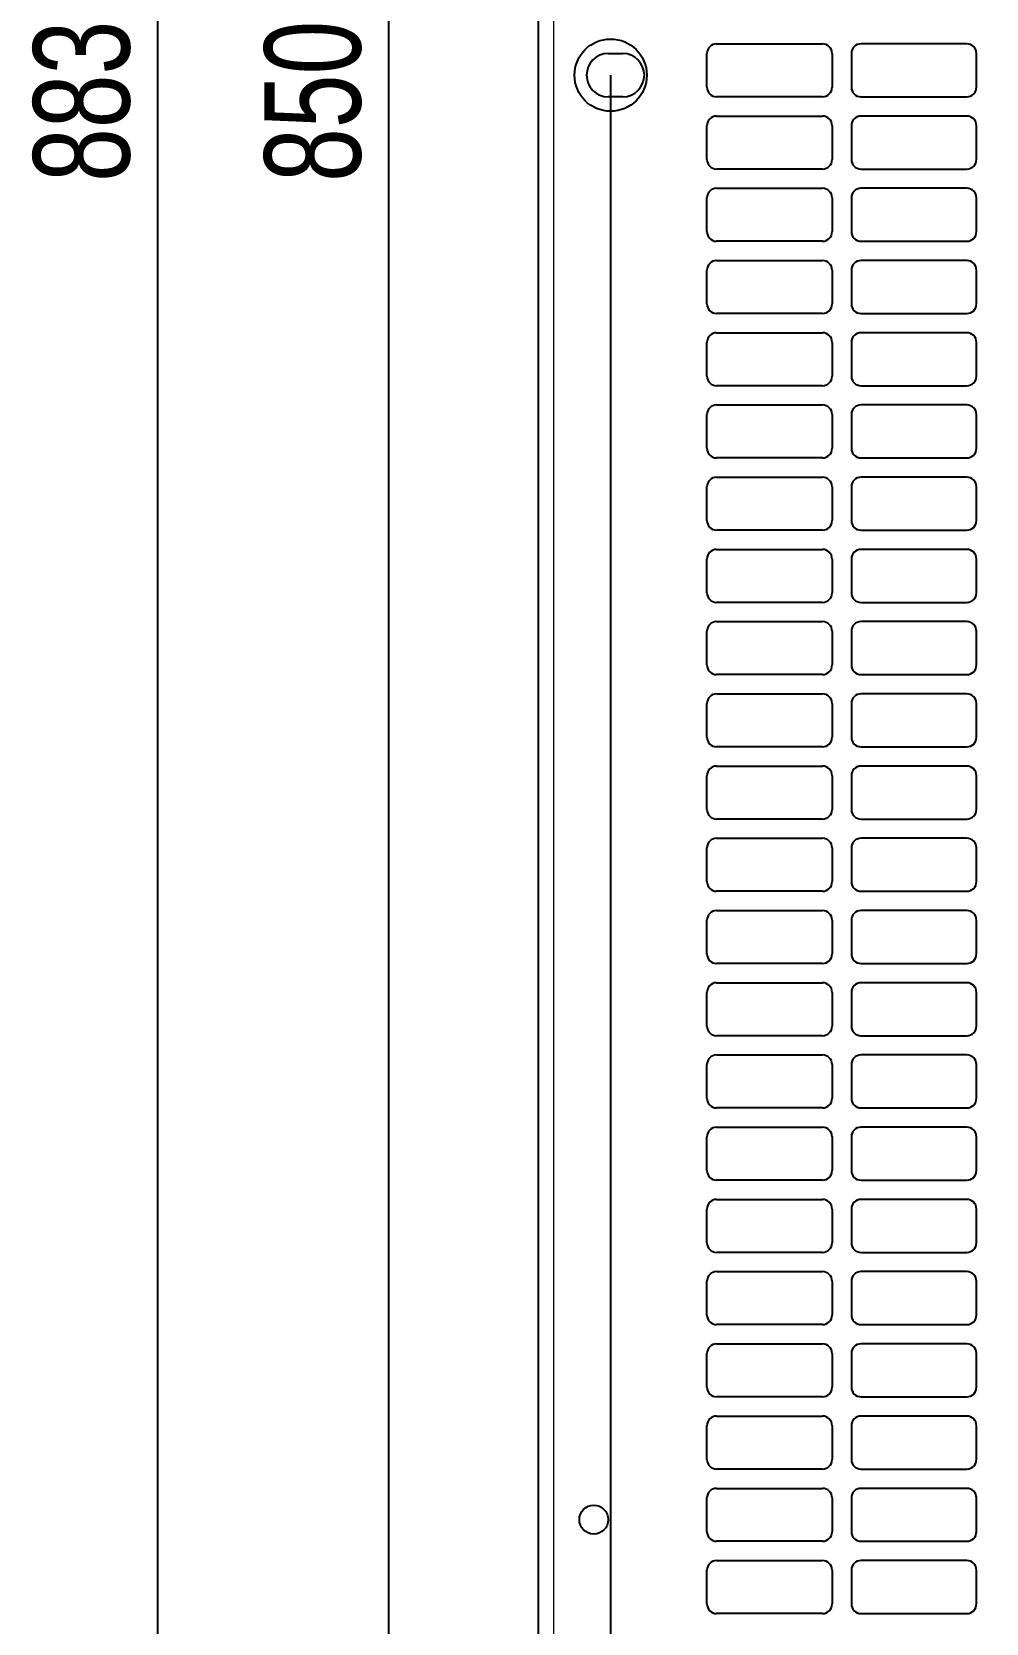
# Model space of a CAD drawing. Header units: millimetres. Extents: x -403 to 1106, y 650 to 1898.
# Drawn here: x -402.8 to -204.6, y 982.4 to 1312.9 of the extents above; entities that cross this region are included whole.
import ezdxf

# ---------------------------------------------------------------- set-up
doc = ezdxf.new("R2010")
doc.units = ezdxf.units.MM
doc.layers.add('FORMAT', color=7, linetype='Continuous')
doc.styles.add('SLDTEXTSTYLE0', font='TXT', dxfattribs={"width": 0.75})
doc.dimstyles.new('SLDDIMSTYLE0', dxfattribs={"dimtxt": 20, "dimasz": 10, "dimexe": 0, "dimexo": 0.0625, "dimgap": 5, "dimtad": 2, "dimdec": 1, "dimrnd": 1e-09, "dimzin": 12, "dimdsep": 46, "dimtxsty": 'SLDTEXTSTYLE0', "dimsah": 1, "dimcen": 0.09, "dimadec": 0, "dimazin": 3, "dimtfac": 1, "dimtofl": 0, "dimtmove": 0, "dimatfit": 3, "dimfxl": 0, "dimfrac": 2, "dimtolj": 1, "dimtzin": 12, "dimarcsym": 0})

# ---------------------------------------------------------------- blocks, each defined once
blk = doc.blocks.new('_D')
at = {"layer": 'FORMAT'}
for p, q in [((-269.11, 1745.37), (-377.75, 1745.37)), ((-376.75, 1745.37), (-376.75, 862.35)), ((-269.11, 862.35), (-377.75, 862.35))]:
    blk.add_line(p, q, dxfattribs=at)
for points in [[(-376.75, 1745.37), (-378.28, 1735.37), (-375.21, 1735.37)], [(-376.75, 862.35), (-375.21, 872.35), (-378.28, 872.35)]]:
    blk.add_solid(points, dxfattribs=at)
at = {"layer": 'FORMAT', "insert": (-402.53, 1281.69), "char_height": 20, "attachment_point": 1, "rotation": 90, "style": 'SLDTEXTSTYLE0'}
blk.add_mtext('883', dxfattribs=at)
blk = doc.blocks.new('_D_4')
at = {"layer": 'FORMAT'}
for p, q in [((-282.6, 1303.85), (-282.6, 812.36)), ((173.4, 1303.85), (173.4, 812.36)), ((-282.6, 813.36), (173.4, 813.36))]:
    blk.add_line(p, q, dxfattribs=at)
for points in [[(-282.6, 813.36), (-272.6, 811.82), (-272.6, 814.9)], [(173.4, 813.36), (163.4, 814.9), (163.4, 811.82)]]:
    blk.add_solid(points, dxfattribs=at)
at = {"layer": 'FORMAT', "insert": (-76.76, 839.14), "char_height": 20, "attachment_point": 1, "style": 'SLDTEXTSTYLE0'}
blk.add_mtext('456', dxfattribs=at)
blk = doc.blocks.new('_D_5')
at = {"layer": 'FORMAT'}
for p, q in [((-282.61, 1728.86), (-329.75, 1728.86)), ((-328.75, 1728.86), (-328.75, 878.86)), ((-282.61, 878.86), (-329.75, 878.86))]:
    blk.add_line(p, q, dxfattribs=at)
for points in [[(-328.75, 1728.86), (-330.28, 1718.86), (-327.21, 1718.86)], [(-328.75, 878.86), (-327.21, 888.86), (-330.28, 888.86)]]:
    blk.add_solid(points, dxfattribs=at)
at = {"layer": 'FORMAT', "insert": (-354.53, 1281.69), "char_height": 20, "attachment_point": 1, "rotation": 90, "style": 'SLDTEXTSTYLE0'}
blk.add_mtext('850', dxfattribs=at)

msp = doc.modelspace()

# ---------------------------------------------------------------- linework, layer by layer
at = {"color": 7, "linetype": 'Continuous', "lineweight": 25}
for p, q in [((-297.6, 862.36), (-297.6, 1745.36)), ((-260.6, 1310.36), (-238.6, 1310.36)), ((-208.6, 1310.36), (-230.6, 1310.36)), ((-283.1, 1308.36), (-280.1, 1308.36)), ((-262.6, 1301.36), (-262.6, 1308.36)), ((-236.6, 1308.36), (-236.6, 1301.36)), ((-232.6, 1308.36), (-232.6, 1301.36)), ((-206.6, 1301.36), (-206.6, 1308.36)), ((-280.1, 1299.36), (-283.1, 1299.36)), ((-238.6, 1299.36), (-260.6, 1299.36)), ((-230.6, 1299.36), (-208.6, 1299.36)), ((-262.6, 1286.36), (-262.6, 1293.36)), ((-260.6, 1295.36), (-238.6, 1295.36)), ((-236.6, 1293.36), (-236.6, 1286.36)), ((-232.6, 1293.36), (-232.6, 1286.36)), ((-208.6, 1295.36), (-230.6, 1295.36)), ((-206.6, 1286.36), (-206.6, 1293.36)), ((-238.6, 1284.36), (-260.6, 1284.36)), ((-230.6, 1284.36), (-208.6, 1284.36)), ((-260.6, 1280.36), (-238.6, 1280.36)), ((-208.6, 1280.36), (-230.6, 1280.36)), ((-262.6, 1271.36), (-262.6, 1278.36)), ((-236.6, 1278.36), (-236.6, 1271.36)), ((-232.6, 1278.36), (-232.6, 1271.36)), ((-206.6, 1271.36), (-206.6, 1278.36)), ((-238.6, 1269.36), (-260.6, 1269.36)), ((-230.6, 1269.36), (-208.6, 1269.36)), ((-262.6, 1256.36), (-262.6, 1263.36)), ((-260.6, 1265.36), (-238.6, 1265.36)), ((-236.6, 1263.36), (-236.6, 1256.36)), ((-232.6, 1263.36), (-232.6, 1256.36)), ((-208.6, 1265.36), (-230.6, 1265.36)), ((-206.6, 1256.36), (-206.6, 1263.36)), ((-238.6, 1254.36), (-260.6, 1254.36)), ((-230.6, 1254.36), (-208.6, 1254.36)), ((-260.6, 1250.36), (-238.6, 1250.36)), ((-208.6, 1250.36), (-230.6, 1250.36)), ((-262.6, 1241.36), (-262.6, 1248.36)), ((-236.6, 1248.36), (-236.6, 1241.36)), ((-232.6, 1248.36), (-232.6, 1241.36)), ((-206.6, 1241.36), (-206.6, 1248.36)), ((-238.6, 1239.36), (-260.6, 1239.36)), ((-230.6, 1239.36), (-208.6, 1239.36)), ((-262.6, 1226.36), (-262.6, 1233.36)), ((-260.6, 1235.36), (-238.6, 1235.36)), ((-236.6, 1233.36), (-236.6, 1226.36)), ((-232.6, 1233.36), (-232.6, 1226.36)), ((-208.6, 1235.36), (-230.6, 1235.36)), ((-206.6, 1226.36), (-206.6, 1233.36)), ((-238.6, 1224.36), (-260.6, 1224.36)), ((-230.6, 1224.36), (-208.6, 1224.36)), ((-260.6, 1220.36), (-238.6, 1220.36)), ((-208.6, 1220.36), (-230.6, 1220.36)), ((-262.6, 1211.36), (-262.6, 1218.36)), ((-236.6, 1218.36), (-236.6, 1211.36)), ((-232.6, 1218.36), (-232.6, 1211.36)), ((-206.6, 1211.36), (-206.6, 1218.36)), ((-238.6, 1209.36), (-260.6, 1209.36)), ((-230.6, 1209.36), (-208.6, 1209.36)), ((-262.6, 1196.36), (-262.6, 1203.36)), ((-260.6, 1205.36), (-238.6, 1205.36)), ((-236.6, 1203.36), (-236.6, 1196.36)), ((-232.6, 1203.36), (-232.6, 1196.36)), ((-208.6, 1205.36), (-230.6, 1205.36)), ((-206.6, 1196.36), (-206.6, 1203.36)), ((-238.6, 1194.36), (-260.6, 1194.36)), ((-230.6, 1194.36), (-208.6, 1194.36)), ((-260.6, 1190.36), (-238.6, 1190.36)), ((-208.6, 1190.36), (-230.6, 1190.36)), ((-262.6, 1181.36), (-262.6, 1188.36)), ((-236.6, 1188.36), (-236.6, 1181.36)), ((-232.6, 1188.36), (-232.6, 1181.36)), ((-206.6, 1181.36), (-206.6, 1188.36)), ((-238.6, 1179.36), (-260.6, 1179.36)), ((-230.6, 1179.36), (-208.6, 1179.36)), ((-262.6, 1166.36), (-262.6, 1173.36)), ((-260.6, 1175.36), (-238.6, 1175.36)), ((-236.6, 1173.36), (-236.6, 1166.36)), ((-232.6, 1173.36), (-232.6, 1166.36)), ((-208.6, 1175.36), (-230.6, 1175.36)), ((-206.6, 1166.36), (-206.6, 1173.36)), ((-238.6, 1164.36), (-260.6, 1164.36)), ((-230.6, 1164.36), (-208.6, 1164.36)), ((-260.6, 1160.36), (-238.6, 1160.36)), ((-208.6, 1160.36), (-230.6, 1160.36)), ((-262.6, 1151.36), (-262.6, 1158.36)), ((-236.6, 1158.36), (-236.6, 1151.36)), ((-232.6, 1158.36), (-232.6, 1151.36)), ((-206.6, 1151.36), (-206.6, 1158.36)), ((-238.6, 1149.36), (-260.6, 1149.36)), ((-230.6, 1149.36), (-208.6, 1149.36)), ((-260.6, 1145.36), (-238.6, 1145.36)), ((-208.6, 1145.36), (-230.6, 1145.36)), ((-262.6, 1136.36), (-262.6, 1143.36)), ((-236.6, 1143.36), (-236.6, 1136.36)), ((-232.6, 1143.36), (-232.6, 1136.36)), ((-206.6, 1136.36), (-206.6, 1143.36)), ((-238.6, 1134.36), (-260.6, 1134.36)), ((-230.6, 1134.36), (-208.6, 1134.36)), ((-260.6, 1130.36), (-238.6, 1130.36)), ((-208.6, 1130.36), (-230.6, 1130.36)), ((-262.6, 1121.36), (-262.6, 1128.36)), ((-236.6, 1128.36), (-236.6, 1121.36)), ((-232.6, 1128.36), (-232.6, 1121.36)), ((-206.6, 1121.36), (-206.6, 1128.36)), ((-238.6, 1119.36), (-260.6, 1119.36)), ((-230.6, 1119.36), (-208.6, 1119.36)), ((-260.6, 1115.36), (-238.6, 1115.36)), ((-208.6, 1115.36), (-230.6, 1115.36)), ((-262.6, 1106.36), (-262.6, 1113.36)), ((-236.6, 1113.36), (-236.6, 1106.36)), ((-232.6, 1113.36), (-232.6, 1106.36)), ((-206.6, 1106.36), (-206.6, 1113.36)), ((-238.6, 1104.36), (-260.6, 1104.36)), ((-230.6, 1104.36), (-208.6, 1104.36)), ((-262.6, 1091.36), (-262.6, 1098.36)), ((-260.6, 1100.36), (-238.6, 1100.36)), ((-236.6, 1098.36), (-236.6, 1091.36)), ((-232.6, 1098.36), (-232.6, 1091.36)), ((-208.6, 1100.36), (-230.6, 1100.36)), ((-206.6, 1091.36), (-206.6, 1098.36)), ((-238.6, 1089.36), (-260.6, 1089.36)), ((-230.6, 1089.36), (-208.6, 1089.36)), ((-260.6, 1085.36), (-238.6, 1085.36)), ((-208.6, 1085.36), (-230.6, 1085.36)), ((-262.6, 1076.36), (-262.6, 1083.36)), ((-236.6, 1083.36), (-236.6, 1076.36)), ((-232.6, 1083.36), (-232.6, 1076.36)), ((-206.6, 1076.36), (-206.6, 1083.36)), ((-238.6, 1074.36), (-260.6, 1074.36)), ((-230.6, 1074.36), (-208.6, 1074.36)), ((-262.6, 1061.36), (-262.6, 1068.36)), ((-260.6, 1070.36), (-238.6, 1070.36)), ((-236.6, 1068.36), (-236.6, 1061.36)), ((-232.6, 1068.36), (-232.6, 1061.36)), ((-208.6, 1070.36), (-230.6, 1070.36)), ((-206.6, 1061.36), (-206.6, 1068.36)), ((-238.6, 1059.36), (-260.6, 1059.36)), ((-230.6, 1059.36), (-208.6, 1059.36)), ((-260.6, 1055.36), (-238.6, 1055.36)), ((-208.6, 1055.36), (-230.6, 1055.36)), ((-262.6, 1046.36), (-262.6, 1053.36)), ((-236.6, 1053.36), (-236.6, 1046.36)), ((-232.6, 1053.36), (-232.6, 1046.36)), ((-206.6, 1046.36), (-206.6, 1053.36)), ((-238.6, 1044.36), (-260.6, 1044.36)), ((-230.6, 1044.36), (-208.6, 1044.36)), ((-262.6, 1031.36), (-262.6, 1038.36)), ((-260.6, 1040.36), (-238.6, 1040.36)), ((-236.6, 1038.36), (-236.6, 1031.36)), ((-232.6, 1038.36), (-232.6, 1031.36)), ((-208.6, 1040.36), (-230.6, 1040.36)), ((-206.6, 1031.36), (-206.6, 1038.36)), ((-238.6, 1029.36), (-260.6, 1029.36)), ((-230.6, 1029.36), (-208.6, 1029.36)), ((-260.6, 1025.36), (-238.6, 1025.36)), ((-208.6, 1025.36), (-230.6, 1025.36)), ((-262.6, 1016.36), (-262.6, 1023.36)), ((-236.6, 1023.36), (-236.6, 1016.36)), ((-232.6, 1023.36), (-232.6, 1016.36)), ((-206.6, 1016.36), (-206.6, 1023.36)), ((-238.6, 1014.36), (-260.6, 1014.36)), ((-230.6, 1014.36), (-208.6, 1014.36)), ((-262.6, 1001.36), (-262.6, 1008.36)), ((-260.6, 1010.36), (-238.6, 1010.36)), ((-236.6, 1008.36), (-236.6, 1001.36)), ((-232.6, 1008.36), (-232.6, 1001.36)), ((-208.6, 1010.36), (-230.6, 1010.36)), ((-206.6, 1001.36), (-206.6, 1008.36)), ((-238.6, 999.36), (-260.6, 999.36)), ((-230.6, 999.36), (-208.6, 999.36)), ((-260.6, 995.36), (-238.6, 995.36)), ((-208.6, 995.36), (-230.6, 995.36)), ((-262.6, 986.36), (-262.6, 993.36)), ((-236.6, 993.36), (-236.6, 986.36)), ((-232.6, 993.36), (-232.6, 986.36)), ((-206.6, 986.36), (-206.6, 993.36)), ((-238.6, 984.36), (-260.6, 984.36)), ((-230.6, 984.36), (-208.6, 984.36))]:
    msp.add_line(p, q, dxfattribs=at)
at = {"color": 8, "linetype": 'Continuous', "lineweight": 18}
msp.add_line((-294.5, 1745.36), (-294.5, 862.36), dxfattribs=at)
at = {"color": 7, "linetype": 'Continuous', "lineweight": 25}
for centre, radius in [((-282.6, 1303.86), 7.5), ((-286.1, 1003.86), 3)]:
    msp.add_circle(centre, radius, dxfattribs=at)
for centre, radius, start, end in [((-260.6, 1308.36), 2, 90, 180), ((-238.6, 1308.36), 2, 0, 90), ((-230.6, 1308.36), 2, 90, 180), ((-208.6, 1308.36), 2, 0, 90), ((-283.1, 1303.86), 4.5, 90, 270), ((-280.1, 1303.86), 4.5, 270, 90), ((-260.6, 1301.36), 2, 180, 270), ((-238.6, 1301.36), 2, 270, 0), ((-230.6, 1301.36), 2, 180, 270), ((-208.6, 1301.36), 2, 270, 0), ((-260.6, 1293.36), 2, 90, 180), ((-238.6, 1293.36), 2, 0, 90), ((-230.6, 1293.36), 2, 90, 180), ((-208.6, 1293.36), 2, 0, 90), ((-260.6, 1286.36), 2, 180, 270), ((-238.6, 1286.36), 2, 270, 0), ((-230.6, 1286.36), 2, 180, 270), ((-208.6, 1286.36), 2, 270, 0), ((-260.6, 1278.36), 2, 90, 180), ((-238.6, 1278.36), 2, 0, 90), ((-230.6, 1278.36), 2, 90, 180), ((-208.6, 1278.36), 2, 0, 90), ((-260.6, 1271.36), 2, 180, 270), ((-238.6, 1271.36), 2, 270, 0), ((-230.6, 1271.36), 2, 180, 270), ((-208.6, 1271.36), 2, 270, 0), ((-260.6, 1263.36), 2, 90, 180), ((-238.6, 1263.36), 2, 0, 90), ((-230.6, 1263.36), 2, 90, 180), ((-208.6, 1263.36), 2, 0, 90), ((-260.6, 1256.36), 2, 180, 270), ((-238.6, 1256.36), 2, 270, 0), ((-230.6, 1256.36), 2, 180, 270), ((-208.6, 1256.36), 2, 270, 0), ((-260.6, 1248.36), 2, 90, 180), ((-238.6, 1248.36), 2, 0, 90), ((-230.6, 1248.36), 2, 90, 180), ((-208.6, 1248.36), 2, 0, 90), ((-260.6, 1241.36), 2, 180, 270), ((-238.6, 1241.36), 2, 270, 360), ((-230.6, 1241.36), 2, 180, 270), ((-208.6, 1241.36), 2, 270, 0), ((-260.6, 1233.36), 2, 90, 180), ((-238.6, 1233.36), 2, 0, 90), ((-230.6, 1233.36), 2, 90, 180), ((-208.6, 1233.36), 2, 0, 90), ((-260.6, 1226.36), 2, 180, 270), ((-238.6, 1226.36), 2, 270, 0), ((-230.6, 1226.36), 2, 180, 270), ((-208.6, 1226.36), 2, 270, 0), ((-260.6, 1218.36), 2, 90, 180), ((-238.6, 1218.36), 2, 0, 90), ((-230.6, 1218.36), 2, 90, 180), ((-208.6, 1218.36), 2, 0, 90), ((-260.6, 1211.36), 2, 180, 270), ((-238.6, 1211.36), 2, 270, 0), ((-230.6, 1211.36), 2, 180, 270), ((-208.6, 1211.36), 2, 270, 0), ((-260.6, 1203.36), 2, 90, 180), ((-238.6, 1203.36), 2, 0, 90), ((-230.6, 1203.36), 2, 90, 180), ((-208.6, 1203.36), 2, 0, 90), ((-260.6, 1196.36), 2, 180, 270), ((-238.6, 1196.36), 2, 270, 0), ((-230.6, 1196.36), 2, 180, 270), ((-208.6, 1196.36), 2, 270, 0), ((-260.6, 1188.36), 2, 90, 180), ((-238.6, 1188.36), 2, 0, 90), ((-230.6, 1188.36), 2, 90, 180), ((-208.6, 1188.36), 2, 0, 90), ((-260.6, 1181.36), 2, 180, 270), ((-238.6, 1181.36), 2, 270, 0), ((-230.6, 1181.36), 2, 180, 270), ((-208.6, 1181.36), 2, 270, 0), ((-260.6, 1173.36), 2, 90, 180), ((-238.6, 1173.36), 2, 0, 90), ((-230.6, 1173.36), 2, 90, 180), ((-208.6, 1173.36), 2, 0, 90), ((-260.6, 1166.36), 2, 180, 270), ((-238.6, 1166.36), 2, 270, 0), ((-230.6, 1166.36), 2, 180, 270), ((-208.6, 1166.36), 2, 270, 0), ((-260.6, 1158.36), 2, 90, 180), ((-238.6, 1158.36), 2, 0, 90), ((-230.6, 1158.36), 2, 90, 180), ((-208.6, 1158.36), 2, 0, 90), ((-260.6, 1151.36), 2, 180, 270), ((-238.6, 1151.36), 2, 270, 0), ((-230.6, 1151.36), 2, 180, 270), ((-208.6, 1151.36), 2, 270, 0), ((-260.6, 1143.36), 2, 90, 180), ((-238.6, 1143.36), 2, 0, 90), ((-230.6, 1143.36), 2, 90, 180), ((-208.6, 1143.36), 2, 0, 90), ((-260.6, 1136.36), 2, 180, 270), ((-238.6, 1136.36), 2, 270, 360), ((-230.6, 1136.36), 2, 180, 270), ((-208.6, 1136.36), 2, 270, 0), ((-260.6, 1128.36), 2, 90, 180), ((-238.6, 1128.36), 2, 0, 90), ((-230.6, 1128.36), 2, 90, 180), ((-208.6, 1128.36), 2, 0, 90), ((-260.6, 1121.36), 2, 180, 270), ((-238.6, 1121.36), 2, 270, 0), ((-230.6, 1121.36), 2, 180, 270), ((-208.6, 1121.36), 2, 270, 0), ((-260.6, 1113.36), 2, 90, 180), ((-238.6, 1113.36), 2, 0, 90), ((-230.6, 1113.36), 2, 90, 180), ((-208.6, 1113.36), 2, 0, 90), ((-260.6, 1106.36), 2, 180, 270), ((-238.6, 1106.36), 2, 270, 0), ((-230.6, 1106.36), 2, 180, 270), ((-208.6, 1106.36), 2, 270, 0), ((-260.6, 1098.36), 2, 90, 180), ((-238.6, 1098.36), 2, 0, 90), ((-230.6, 1098.36), 2, 90, 180), ((-208.6, 1098.36), 2, 0, 90), ((-260.6, 1091.36), 2, 180, 270), ((-238.6, 1091.36), 2, 270, 0), ((-230.6, 1091.36), 2, 180, 270), ((-208.6, 1091.36), 2, 270, 0), ((-260.6, 1083.36), 2, 90, 180), ((-238.6, 1083.36), 2, 0, 90), ((-230.6, 1083.36), 2, 90, 180), ((-208.6, 1083.36), 2, 0, 90), ((-260.6, 1076.36), 2, 180, 270), ((-238.6, 1076.36), 2, 270, 0), ((-230.6, 1076.36), 2, 180, 270), ((-208.6, 1076.36), 2, 270, 0), ((-260.6, 1068.36), 2, 90, 180), ((-238.6, 1068.36), 2, 0, 90), ((-230.6, 1068.36), 2, 90, 180), ((-208.6, 1068.36), 2, 0, 90), ((-260.6, 1061.36), 2, 180, 270), ((-238.6, 1061.36), 2, 270, 0), ((-230.6, 1061.36), 2, 180, 270), ((-208.6, 1061.36), 2, 270, 0), ((-260.6, 1053.36), 2, 90, 180), ((-238.6, 1053.36), 2, 0, 90), ((-230.6, 1053.36), 2, 90, 180), ((-208.6, 1053.36), 2, 0, 90), ((-260.6, 1046.36), 2, 180, 270), ((-238.6, 1046.36), 2, 270, 0), ((-230.6, 1046.36), 2, 180, 270), ((-208.6, 1046.36), 2, 270, 0), ((-260.6, 1038.36), 2, 90, 180), ((-238.6, 1038.36), 2, 0, 90), ((-230.6, 1038.36), 2, 90, 180), ((-208.6, 1038.36), 2, 0, 90), ((-260.6, 1031.36), 2, 180, 270), ((-238.6, 1031.36), 2, 270, 0), ((-230.6, 1031.36), 2, 180, 270), ((-208.6, 1031.36), 2, 270, 0), ((-260.6, 1023.36), 2, 90, 180), ((-238.6, 1023.36), 2, 0, 90), ((-230.6, 1023.36), 2, 90, 180), ((-208.6, 1023.36), 2, 0, 90), ((-260.6, 1016.36), 2, 180, 270), ((-238.6, 1016.36), 2, 270, 0), ((-230.6, 1016.36), 2, 180, 270), ((-208.6, 1016.36), 2, 270, 0), ((-260.6, 1008.36), 2, 90, 180), ((-238.6, 1008.36), 2, 0, 90), ((-230.6, 1008.36), 2, 90, 180), ((-208.6, 1008.36), 2, 0, 90), ((-260.6, 1001.36), 2, 180, 270), ((-238.6, 1001.36), 2, 270, 0), ((-230.6, 1001.36), 2, 180, 270), ((-208.6, 1001.36), 2, 270, 0), ((-260.6, 993.36), 2, 90, 180), ((-238.6, 993.36), 2, 0, 90), ((-230.6, 993.36), 2, 90, 180), ((-208.6, 993.36), 2, 0, 90), ((-260.6, 986.36), 2, 180, 270), ((-238.6, 986.36), 2, 270, 0), ((-230.6, 986.36), 2, 180, 270), ((-208.6, 986.36), 2, 270, 0)]:
    msp.add_arc(centre, radius, start, end, dxfattribs=at)

# ---------------------------------------------------------------- dimensions: what is measured, and where the dimension line sits
at = {"layer": 'FORMAT'}
for base, p1, p2, angle, picture, middle in [((-376.75, 862.35), (-269.1, 1745.37), (-269.1, 862.35), 90, '_D', (-376.75, 1303.86)), ((-328.75, 878.86), (-282.6, 1728.86), (-282.6, 878.86), 90, '_D_5', (-328.75, 1303.86)), ((173.4, 813.36), (-282.6, 1303.86), (173.4, 1303.86), 0, '_D_4', (-54.6, 813.36))]:
    dim = msp.add_linear_dim(base=base, p1=p1, p2=p2, angle=angle, dimstyle='SLDDIMSTYLE0', dxfattribs=at)
    dim.commit()
    dim.dimension.update_dxf_attribs({"geometry": picture, "text_midpoint": middle, "dimtype": 160})

doc.saveas('drawing.dxf')
